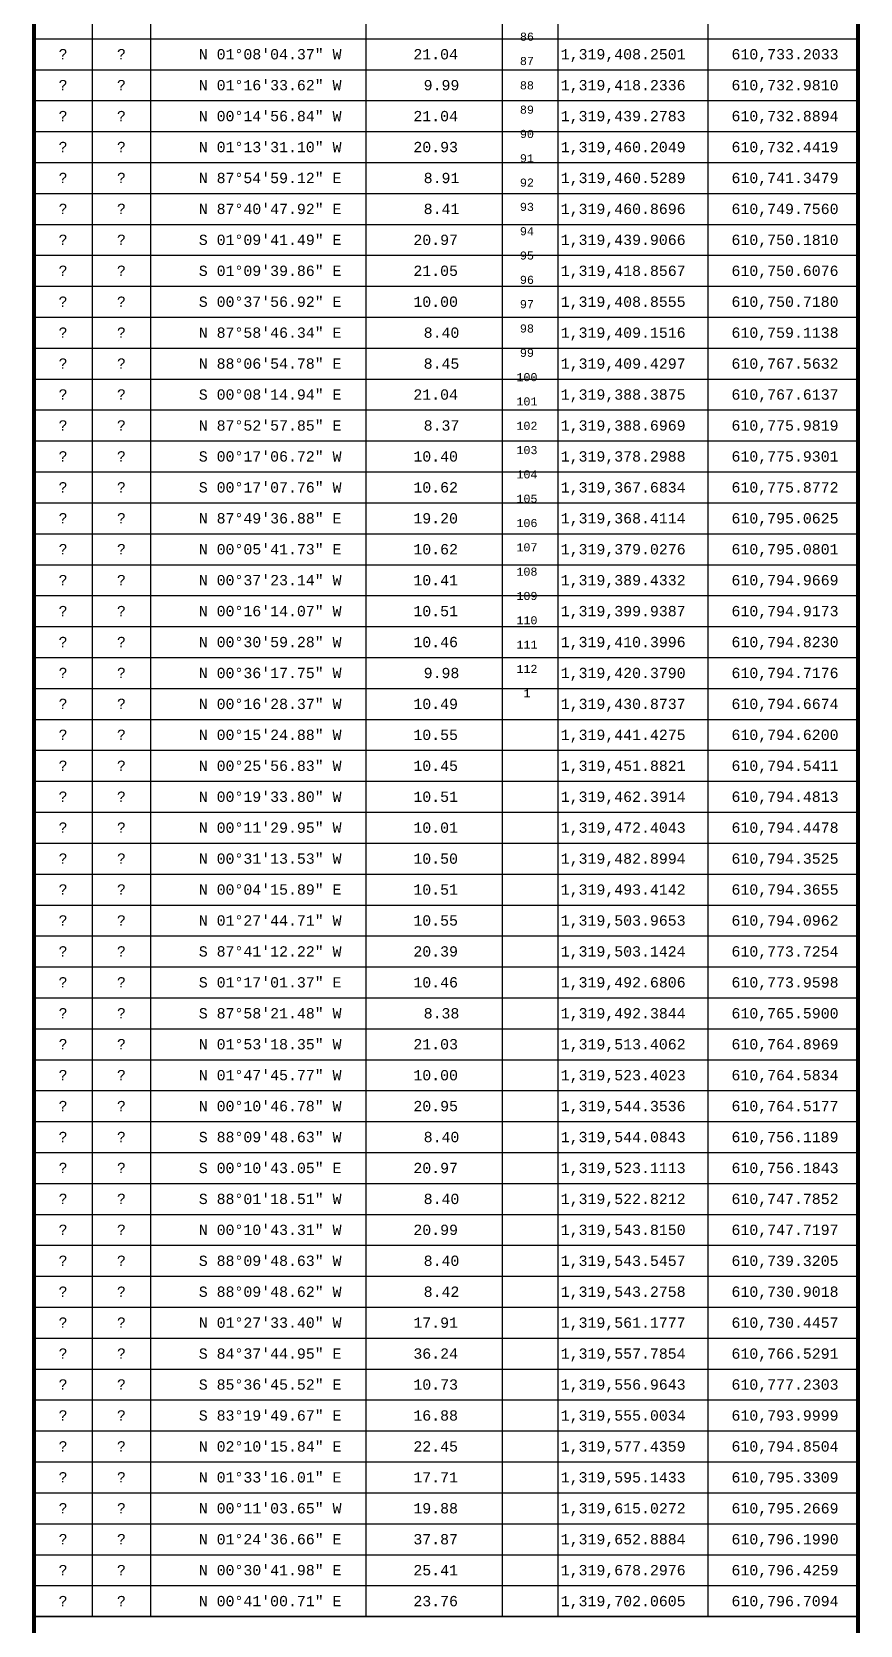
# Model space of a CAD drawing. Header units: millimetres. Extents: x 603916 to 1211550, y 1309898 to 2622648.
# Drawn here: x 605329.6 to 605425, y 1310370.4 to 1310553.7 of the extents above; entities that cross this region are included whole.
import ezdxf
from ezdxf.enums import TextEntityAlignment as Align

# ---------------------------------------------------------------- set-up
doc = ezdxf.new("R2010")
doc.units = ezdxf.units.MM
for name, color, linetype in [('CVL_CUADCON', 1, 'Continuous'), ('CVL_CUADCON_LIN', 8, 'Continuous'), ('CVL_CUADCON_TX', 2, 'Continuous')]:
    doc.layers.add(name, color=color, linetype=linetype)
doc.styles.add('MONOTXT4', font='MONOTXT4.shx')

msp = doc.modelspace()

# ---------------------------------------------------------------- linework, layer by layer
at = {"layer": 'CVL_CUADCON', "color": 1, "linetype": 'Continuous', "lineweight": 30, "const_width": 0.475, "flags": 128}
msp.add_lwpolyline([(605329.848, 1310808.017), (605424.738, 1310808.017), (605424.738, 1310364.769), (605329.848, 1310364.769)], close=True, dxfattribs=at)
at = {"layer": 'CVL_CUADCON', "color": 1, "linetype": 'Continuous', "lineweight": 30, "const_width": 0.178, "flags": 128}
msp.add_lwpolyline([(605329.848, 1310371.375), (605424.738, 1310371.375)], dxfattribs=at)
at = {"layer": 'CVL_CUADCON_LIN', "color": 8, "linetype": 'Continuous', "lineweight": 30, "ltscale": 0.5}
for p, q in [((605343.29, 1310802.382), (605343.29, 1310371.375)), ((605368.054, 1310802.382), (605368.054, 1310371.375)), ((605383.767, 1310802.382), (605383.767, 1310371.375)), ((605390.158, 1310802.382), (605390.158, 1310371.375)), ((605336.563, 1310798.552), (605336.563, 1310371.375)), ((605407.448, 1310798.552), (605407.448, 1310371.375)), ((605329.848, 1310552.914), (605424.738, 1310552.914)), ((605329.848, 1310549.354), (605424.738, 1310549.354)), ((605329.848, 1310545.794), (605424.738, 1310545.794)), ((605329.848, 1310542.235), (605424.738, 1310542.235)), ((605329.848, 1310538.675), (605424.738, 1310538.675)), ((605329.848, 1310535.116), (605424.738, 1310535.116)), ((605329.848, 1310531.556), (605424.738, 1310531.556)), ((605329.848, 1310527.996), (605424.738, 1310527.996)), ((605329.848, 1310524.437), (605424.738, 1310524.437)), ((605329.848, 1310520.877), (605424.738, 1310520.877)), ((605329.848, 1310517.318), (605424.738, 1310517.318)), ((605329.848, 1310513.758), (605424.738, 1310513.758)), ((605329.848, 1310510.199), (605424.738, 1310510.199)), ((605329.848, 1310506.639), (605424.738, 1310506.639)), ((605329.848, 1310503.079), (605424.738, 1310503.079)), ((605329.848, 1310499.52), (605424.738, 1310499.52)), ((605329.848, 1310495.96), (605424.738, 1310495.96)), ((605329.848, 1310492.401), (605424.738, 1310492.401)), ((605329.848, 1310488.841), (605424.738, 1310488.841)), ((605329.848, 1310485.281), (605424.738, 1310485.281)), ((605329.848, 1310481.722), (605424.738, 1310481.722)), ((605329.848, 1310478.162), (605424.738, 1310478.162)), ((605329.848, 1310474.603), (605424.738, 1310474.603)), ((605329.848, 1310471.043), (605424.738, 1310471.043)), ((605329.848, 1310467.484), (605424.738, 1310467.484)), ((605329.848, 1310463.924), (605424.738, 1310463.924)), ((605329.848, 1310460.364), (605424.738, 1310460.364)), ((605329.848, 1310456.805), (605424.738, 1310456.805)), ((605329.848, 1310453.245), (605424.738, 1310453.245)), ((605329.848, 1310449.686), (605424.738, 1310449.686)), ((605329.848, 1310446.126), (605424.738, 1310446.126)), ((605329.848, 1310442.566), (605424.738, 1310442.566)), ((605329.848, 1310439.007), (605424.738, 1310439.007)), ((605329.848, 1310435.447), (605424.738, 1310435.447)), ((605329.848, 1310431.888), (605424.738, 1310431.888)), ((605329.848, 1310428.328), (605424.738, 1310428.328)), ((605329.848, 1310424.769), (605424.738, 1310424.769)), ((605329.848, 1310421.209), (605424.738, 1310421.209)), ((605329.848, 1310417.649), (605424.738, 1310417.649)), ((605329.848, 1310414.09), (605424.738, 1310414.09)), ((605329.848, 1310410.53), (605424.738, 1310410.53)), ((605329.848, 1310406.971), (605424.738, 1310406.971)), ((605329.848, 1310403.411), (605424.738, 1310403.411)), ((605329.848, 1310399.851), (605424.738, 1310399.851)), ((605329.848, 1310396.292), (605424.738, 1310396.292)), ((605329.848, 1310392.732), (605424.738, 1310392.732)), ((605329.848, 1310389.173), (605424.738, 1310389.173)), ((605329.848, 1310385.613), (605424.738, 1310385.613)), ((605329.848, 1310382.053), (605424.738, 1310382.053)), ((605329.848, 1310378.494), (605424.738, 1310378.494)), ((605329.848, 1310374.934), (605424.738, 1310374.934)), ((605329.848, 1310371.375), (605424.738, 1310371.375))]:
    msp.add_line(p, q, dxfattribs=at)

# ---------------------------------------------------------------- texts
at = {"layer": 'CVL_CUADCON_TX', "color": 7, "ltscale": 0.5, "style": 'MONOTXT4'}
for s, height, p in [('86', 0.9326, (605386.611, 1310552.685)), ('87', 0.9326, (605386.611, 1310549.887)), ('88', 0.9326, (605386.611, 1310547.089)), ('89', 0.9326, (605386.611, 1310544.291)), ('90', 0.9326, (605386.611, 1310541.494)), ('91', 0.9326, (605386.611, 1310538.696)), ('92', 0.9326, (605386.611, 1310535.898)), ('93', 0.9326, (605386.611, 1310533.1)), ('94', 0.9326, (605386.611, 1310530.302)), ('95', 0.9326, (605386.611, 1310527.505)), ('96', 0.9326, (605386.611, 1310524.707)), ('97', 0.9326, (605386.611, 1310521.909)), ('98', 0.9326, (605386.611, 1310519.111)), ('99', 0.9326, (605386.611, 1310516.313)), ('100', 0.9326, (605386.611, 1310513.516)), ('101', 0.9326, (605386.611, 1310510.718)), ('102', 0.9326, (605386.611, 1310507.92)), ('103', 0.9326, (605386.611, 1310505.122)), ('104', 0.9326, (605386.611, 1310502.324)), ('105', 0.9326, (605386.611, 1310499.527)), ('106', 0.9326, (605386.611, 1310496.729)), ('107', 0.9326, (605386.611, 1310493.931)), ('108', 0.9326, (605386.611, 1310491.133)), ('109', 0.9326, (605386.611, 1310488.335)), ('110', 0.9326, (605386.611, 1310485.538)), ('111', 0.9326, (605386.611, 1310482.74)), ('112', 0.9326, (605386.611, 1310479.942)), ('1', 0.933, (605386.611, 1310477.144))]:
    msp.add_text(s, height=height, dxfattribs=at).set_placement(p, align=Align.CENTER)
at = {"layer": 'CVL_CUADCON_TX', "color": 2, "lineweight": 30, "ltscale": 0.5, "style": 'MONOTXT4'}
for p in [(605333.206, 1310550.54), (605339.927, 1310550.54), (605333.206, 1310546.981), (605339.927, 1310546.981), (605333.206, 1310543.421), (605339.927, 1310543.421), (605333.206, 1310539.862), (605339.927, 1310539.862), (605333.206, 1310536.302), (605339.927, 1310536.302), (605333.206, 1310532.743), (605339.927, 1310532.743), (605333.206, 1310529.183), (605339.927, 1310529.183), (605333.206, 1310525.623), (605339.927, 1310525.623), (605333.206, 1310522.064), (605339.927, 1310522.064), (605333.206, 1310518.504), (605339.927, 1310518.504), (605333.206, 1310514.945), (605339.927, 1310514.945), (605333.206, 1310511.385), (605339.927, 1310511.385), (605333.206, 1310507.825), (605339.927, 1310507.825), (605333.206, 1310504.266), (605339.927, 1310504.266), (605333.206, 1310500.706), (605339.927, 1310500.706), (605333.206, 1310497.147), (605339.927, 1310497.147), (605333.206, 1310493.587), (605339.927, 1310493.587), (605333.206, 1310490.028), (605339.927, 1310490.028), (605333.206, 1310486.468), (605339.927, 1310486.468), (605333.206, 1310482.908), (605339.927, 1310482.908), (605333.206, 1310479.349), (605339.927, 1310479.349), (605333.206, 1310475.789), (605339.927, 1310475.789), (605333.206, 1310472.23), (605339.927, 1310472.23), (605333.206, 1310468.67), (605339.927, 1310468.67), (605333.206, 1310465.11), (605339.927, 1310465.11), (605333.206, 1310461.551), (605339.927, 1310461.551), (605333.206, 1310457.991), (605339.927, 1310457.991), (605333.206, 1310454.432), (605339.927, 1310454.432), (605333.206, 1310450.872), (605339.927, 1310450.872), (605333.206, 1310447.313), (605339.927, 1310447.313), (605333.206, 1310443.753), (605339.927, 1310443.753), (605333.206, 1310440.193), (605339.927, 1310440.193), (605333.206, 1310436.634), (605339.927, 1310436.634), (605333.206, 1310433.074), (605339.927, 1310433.074), (605333.206, 1310429.515), (605339.927, 1310429.515), (605333.206, 1310425.955), (605339.927, 1310425.955), (605333.206, 1310422.395), (605339.927, 1310422.395), (605333.206, 1310418.836), (605339.927, 1310418.836), (605333.206, 1310415.276), (605339.927, 1310415.276), (605333.206, 1310411.717), (605339.927, 1310411.717), (605333.206, 1310408.157), (605339.927, 1310408.157), (605333.206, 1310404.598), (605339.927, 1310404.598), (605333.206, 1310401.038), (605339.927, 1310401.038), (605333.206, 1310397.478), (605339.927, 1310397.478), (605333.206, 1310393.919), (605339.927, 1310393.919), (605333.206, 1310390.359), (605339.927, 1310390.359), (605333.206, 1310386.8), (605339.927, 1310386.8), (605333.206, 1310383.24), (605339.927, 1310383.24), (605333.206, 1310379.68), (605339.927, 1310379.68), (605333.206, 1310376.121), (605339.927, 1310376.121), (605333.206, 1310372.561), (605339.927, 1310372.561)]:
    msp.add_text('?', height=1.187, dxfattribs=at).set_placement(p, align=Align.CENTER)
for s, height, p in [('N 01%%d08\'04.37" W', 1.18653, (605348.832, 1310550.54)), ('21.04', 1.1865, (605373.536, 1310550.54)), ('1,319,408.2501', 1.18653, (605390.503, 1310550.54)), ('610,733.2033', 1.18653, (605410.164, 1310550.54)), ('N 01%%d16\'33.62" W', 1.18653, (605348.832, 1310546.981)), ('9.99', 1.1865, (605374.722, 1310546.981)), ('1,319,418.2336', 1.18653, (605390.503, 1310546.981)), ('610,732.9810', 1.18653, (605410.164, 1310546.981)), ('N 00%%d14\'56.84" W', 1.18653, (605348.832, 1310543.421)), ('21.04', 1.1865, (605373.536, 1310543.421)), ('1,319,439.2783', 1.18653, (605390.503, 1310543.421)), ('610,732.8894', 1.18653, (605410.164, 1310543.421)), ('N 01%%d13\'31.10" W', 1.18653, (605348.832, 1310539.862)), ('20.93', 1.1865, (605373.536, 1310539.862)), ('1,319,460.2049', 1.18653, (605390.503, 1310539.862)), ('610,732.4419', 1.18653, (605410.164, 1310539.862)), ('N 87%%d54\'59.12" E', 1.18653, (605348.832, 1310536.302)), ('8.91', 1.1865, (605374.722, 1310536.302)), ('1,319,460.5289', 1.18653, (605390.503, 1310536.302)), ('610,741.3479', 1.18653, (605410.164, 1310536.302)), ('N 87%%d40\'47.92" E', 1.18653, (605348.832, 1310532.743)), ('8.41', 1.1865, (605374.722, 1310532.743)), ('1,319,460.8696', 1.18653, (605390.503, 1310532.743)), ('610,749.7560', 1.18653, (605410.164, 1310532.743)), ('S 01%%d09\'41.49" E', 1.18653, (605348.832, 1310529.183)), ('20.97', 1.1865, (605373.536, 1310529.183)), ('1,319,439.9066', 1.18653, (605390.503, 1310529.183)), ('610,750.1810', 1.18653, (605410.164, 1310529.183)), ('S 01%%d09\'39.86" E', 1.18653, (605348.832, 1310525.623)), ('21.05', 1.1865, (605373.536, 1310525.623)), ('1,319,418.8567', 1.18653, (605390.503, 1310525.623)), ('610,750.6076', 1.18653, (605410.164, 1310525.623)), ('S 00%%d37\'56.92" E', 1.18653, (605348.832, 1310522.064)), ('10.00', 1.1865, (605373.536, 1310522.064)), ('1,319,408.8555', 1.18653, (605390.503, 1310522.064)), ('610,750.7180', 1.18653, (605410.164, 1310522.064)), ('N 87%%d58\'46.34" E', 1.18653, (605348.832, 1310518.504)), ('8.40', 1.1865, (605374.722, 1310518.504)), ('1,319,409.1516', 1.18653, (605390.503, 1310518.504)), ('610,759.1138', 1.18653, (605410.164, 1310518.504)), ('N 88%%d06\'54.78" E', 1.18653, (605348.832, 1310514.945)), ('8.45', 1.1865, (605374.722, 1310514.945)), ('1,319,409.4297', 1.18653, (605390.503, 1310514.945)), ('610,767.5632', 1.18653, (605410.164, 1310514.945)), ('S 00%%d08\'14.94" E', 1.18653, (605348.832, 1310511.385)), ('21.04', 1.1865, (605373.536, 1310511.385)), ('1,319,388.3875', 1.18653, (605390.503, 1310511.385)), ('610,767.6137', 1.18653, (605410.164, 1310511.385)), ('N 87%%d52\'57.85" E', 1.18653, (605348.832, 1310507.825)), ('8.37', 1.1865, (605374.722, 1310507.825)), ('1,319,388.6969', 1.18653, (605390.503, 1310507.825)), ('610,775.9819', 1.18653, (605410.164, 1310507.825)), ('S 00%%d17\'06.72" W', 1.18653, (605348.832, 1310504.266)), ('10.40', 1.1865, (605373.536, 1310504.266)), ('1,319,378.2988', 1.18653, (605390.503, 1310504.266)), ('610,775.9301', 1.18653, (605410.164, 1310504.266)), ('S 00%%d17\'07.76" W', 1.18653, (605348.832, 1310500.706)), ('10.62', 1.1865, (605373.536, 1310500.706)), ('1,319,367.6834', 1.18653, (605390.503, 1310500.706)), ('610,775.8772', 1.18653, (605410.164, 1310500.706)), ('N 87%%d49\'36.88" E', 1.18653, (605348.832, 1310497.147)), ('19.20', 1.1865, (605373.536, 1310497.147)), ('1,319,368.4114', 1.18653, (605390.503, 1310497.147)), ('610,795.0625', 1.18653, (605410.164, 1310497.147)), ('N 00%%d05\'41.73" E', 1.18653, (605348.832, 1310493.587)), ('10.62', 1.1865, (605373.536, 1310493.587)), ('1,319,379.0276', 1.18653, (605390.503, 1310493.587)), ('610,795.0801', 1.18653, (605410.164, 1310493.587)), ('N 00%%d37\'23.14" W', 1.18653, (605348.832, 1310490.028)), ('10.41', 1.1865, (605373.536, 1310490.028)), ('1,319,389.4332', 1.18653, (605390.503, 1310490.028)), ('610,794.9669', 1.18653, (605410.164, 1310490.028)), ('N 00%%d16\'14.07" W', 1.18653, (605348.832, 1310486.468)), ('10.51', 1.1865, (605373.536, 1310486.468)), ('1,319,399.9387', 1.18653, (605390.503, 1310486.468)), ('610,794.9173', 1.18653, (605410.164, 1310486.468)), ('N 00%%d30\'59.28" W', 1.18653, (605348.832, 1310482.908)), ('10.46', 1.1865, (605373.536, 1310482.908)), ('1,319,410.3996', 1.18653, (605390.503, 1310482.908)), ('610,794.8230', 1.18653, (605410.164, 1310482.908)), ('N 00%%d36\'17.75" W', 1.18653, (605348.832, 1310479.349)), ('9.98', 1.1865, (605374.722, 1310479.349)), ('1,319,420.3790', 1.18653, (605390.503, 1310479.349)), ('610,794.7176', 1.18653, (605410.164, 1310479.349)), ('N 00%%d16\'28.37" W', 1.18653, (605348.832, 1310475.789)), ('10.49', 1.1865, (605373.536, 1310475.789)), ('1,319,430.8737', 1.18653, (605390.503, 1310475.789)), ('610,794.6674', 1.18653, (605410.164, 1310475.789)), ('N 00%%d15\'24.88" W', 1.18653, (605348.832, 1310472.23)), ('10.55', 1.1865, (605373.536, 1310472.23)), ('1,319,441.4275', 1.18653, (605390.503, 1310472.23)), ('610,794.6200', 1.18653, (605410.164, 1310472.23)), ('N 00%%d25\'56.83" W', 1.18653, (605348.832, 1310468.67)), ('10.45', 1.1865, (605373.536, 1310468.67)), ('1,319,451.8821', 1.18653, (605390.503, 1310468.67)), ('610,794.5411', 1.18653, (605410.164, 1310468.67)), ('N 00%%d19\'33.80" W', 1.18653, (605348.832, 1310465.11)), ('10.51', 1.1865, (605373.536, 1310465.11)), ('1,319,462.3914', 1.18653, (605390.503, 1310465.11)), ('610,794.4813', 1.18653, (605410.164, 1310465.11)), ('N 00%%d11\'29.95" W', 1.18653, (605348.832, 1310461.551)), ('10.01', 1.1865, (605373.536, 1310461.551)), ('1,319,472.4043', 1.18653, (605390.503, 1310461.551)), ('610,794.4478', 1.18653, (605410.164, 1310461.551)), ('N 00%%d31\'13.53" W', 1.18653, (605348.832, 1310457.991)), ('10.50', 1.1865, (605373.536, 1310457.991)), ('1,319,482.8994', 1.18653, (605390.503, 1310457.991)), ('610,794.3525', 1.18653, (605410.164, 1310457.991)), ('N 00%%d04\'15.89" E', 1.18653, (605348.832, 1310454.432)), ('10.51', 1.1865, (605373.536, 1310454.432)), ('1,319,493.4142', 1.18653, (605390.503, 1310454.432)), ('610,794.3655', 1.18653, (605410.164, 1310454.432)), ('N 01%%d27\'44.71" W', 1.18653, (605348.832, 1310450.872)), ('10.55', 1.1865, (605373.536, 1310450.872)), ('1,319,503.9653', 1.18653, (605390.503, 1310450.872)), ('610,794.0962', 1.18653, (605410.164, 1310450.872)), ('S 87%%d41\'12.22" W', 1.18653, (605348.832, 1310447.313)), ('20.39', 1.1865, (605373.536, 1310447.313)), ('1,319,503.1424', 1.18653, (605390.503, 1310447.313)), ('610,773.7254', 1.18653, (605410.164, 1310447.313)), ('S 01%%d17\'01.37" E', 1.18653, (605348.832, 1310443.753)), ('10.46', 1.1865, (605373.536, 1310443.753)), ('1,319,492.6806', 1.18653, (605390.503, 1310443.753)), ('610,773.9598', 1.18653, (605410.164, 1310443.753)), ('S 87%%d58\'21.48" W', 1.18653, (605348.832, 1310440.193)), ('8.38', 1.1865, (605374.722, 1310440.193)), ('1,319,492.3844', 1.18653, (605390.503, 1310440.193)), ('610,765.5900', 1.18653, (605410.164, 1310440.193)), ('N 01%%d53\'18.35" W', 1.18653, (605348.832, 1310436.634)), ('21.03', 1.1865, (605373.536, 1310436.634)), ('1,319,513.4062', 1.18653, (605390.503, 1310436.634)), ('610,764.8969', 1.18653, (605410.164, 1310436.634)), ('N 01%%d47\'45.77" W', 1.18653, (605348.832, 1310433.074)), ('10.00', 1.1865, (605373.536, 1310433.074)), ('1,319,523.4023', 1.18653, (605390.503, 1310433.074)), ('610,764.5834', 1.18653, (605410.164, 1310433.074)), ('N 00%%d10\'46.78" W', 1.18653, (605348.832, 1310429.515)), ('20.95', 1.1865, (605373.536, 1310429.515)), ('1,319,544.3536', 1.18653, (605390.503, 1310429.515)), ('610,764.5177', 1.18653, (605410.164, 1310429.515)), ('S 88%%d09\'48.63" W', 1.18653, (605348.832, 1310425.955)), ('8.40', 1.1865, (605374.722, 1310425.955)), ('1,319,544.0843', 1.18653, (605390.503, 1310425.955)), ('610,756.1189', 1.18653, (605410.164, 1310425.955)), ('S 00%%d10\'43.05" E', 1.18653, (605348.832, 1310422.395)), ('20.97', 1.1865, (605373.536, 1310422.395)), ('1,319,523.1113', 1.18653, (605390.503, 1310422.395)), ('610,756.1843', 1.18653, (605410.164, 1310422.395)), ('S 88%%d01\'18.51" W', 1.18653, (605348.832, 1310418.836)), ('8.40', 1.1865, (605374.722, 1310418.836)), ('1,319,522.8212', 1.18653, (605390.503, 1310418.836)), ('610,747.7852', 1.18653, (605410.164, 1310418.836)), ('N 00%%d10\'43.31" W', 1.18653, (605348.832, 1310415.276)), ('20.99', 1.1865, (605373.536, 1310415.276)), ('1,319,543.8150', 1.18653, (605390.503, 1310415.276)), ('610,747.7197', 1.18653, (605410.164, 1310415.276)), ('S 88%%d09\'48.63" W', 1.18653, (605348.832, 1310411.717)), ('8.40', 1.1865, (605374.722, 1310411.717)), ('1,319,543.5457', 1.18653, (605390.503, 1310411.717)), ('610,739.3205', 1.18653, (605410.164, 1310411.717)), ('S 88%%d09\'48.62" W', 1.18653, (605348.832, 1310408.157)), ('8.42', 1.1865, (605374.722, 1310408.157)), ('1,319,543.2758', 1.18653, (605390.503, 1310408.157)), ('610,730.9018', 1.18653, (605410.164, 1310408.157)), ('N 01%%d27\'33.40" W', 1.18653, (605348.832, 1310404.598)), ('17.91', 1.1865, (605373.536, 1310404.598)), ('1,319,561.1777', 1.18653, (605390.503, 1310404.598)), ('610,730.4457', 1.18653, (605410.164, 1310404.598)), ('S 84%%d37\'44.95" E', 1.18653, (605348.832, 1310401.038)), ('36.24', 1.1865, (605373.536, 1310401.038)), ('1,319,557.7854', 1.18653, (605390.503, 1310401.038)), ('610,766.5291', 1.18653, (605410.164, 1310401.038)), ('S 85%%d36\'45.52" E', 1.18653, (605348.832, 1310397.478)), ('10.73', 1.1865, (605373.536, 1310397.478)), ('1,319,556.9643', 1.18653, (605390.503, 1310397.478)), ('610,777.2303', 1.18653, (605410.164, 1310397.478)), ('S 83%%d19\'49.67" E', 1.18653, (605348.832, 1310393.919)), ('16.88', 1.1865, (605373.536, 1310393.919)), ('1,319,555.0034', 1.18653, (605390.503, 1310393.919)), ('610,793.9999', 1.18653, (605410.164, 1310393.919)), ('N 02%%d10\'15.84" E', 1.18653, (605348.832, 1310390.359)), ('22.45', 1.1865, (605373.536, 1310390.359)), ('1,319,577.4359', 1.18653, (605390.503, 1310390.359)), ('610,794.8504', 1.18653, (605410.164, 1310390.359)), ('N 01%%d33\'16.01" E', 1.18653, (605348.832, 1310386.8)), ('17.71', 1.1865, (605373.536, 1310386.8)), ('1,319,595.1433', 1.18653, (605390.503, 1310386.8)), ('610,795.3309', 1.18653, (605410.164, 1310386.8)), ('N 00%%d11\'03.65" W', 1.18653, (605348.832, 1310383.24)), ('19.88', 1.1865, (605373.536, 1310383.24)), ('1,319,615.0272', 1.18653, (605390.503, 1310383.24)), ('610,795.2669', 1.18653, (605410.164, 1310383.24)), ('N 01%%d24\'36.66" E', 1.18653, (605348.832, 1310379.68)), ('37.87', 1.1865, (605373.536, 1310379.68)), ('1,319,652.8884', 1.18653, (605390.503, 1310379.68)), ('610,796.1990', 1.18653, (605410.164, 1310379.68)), ('N 00%%d30\'41.98" E', 1.18653, (605348.832, 1310376.121)), ('25.41', 1.1865, (605373.536, 1310376.121)), ('1,319,678.2976', 1.18653, (605390.503, 1310376.121)), ('610,796.4259', 1.18653, (605410.164, 1310376.121)), ('N 00%%d41\'00.71" E', 1.18653, (605348.832, 1310372.561)), ('23.76', 1.1865, (605373.536, 1310372.561)), ('1,319,702.0605', 1.18653, (605390.503, 1310372.561)), ('610,796.7094', 1.18653, (605410.164, 1310372.561))]:
    msp.add_text(s, height=height, dxfattribs=at).set_placement(p)

doc.saveas('drawing.dxf')
